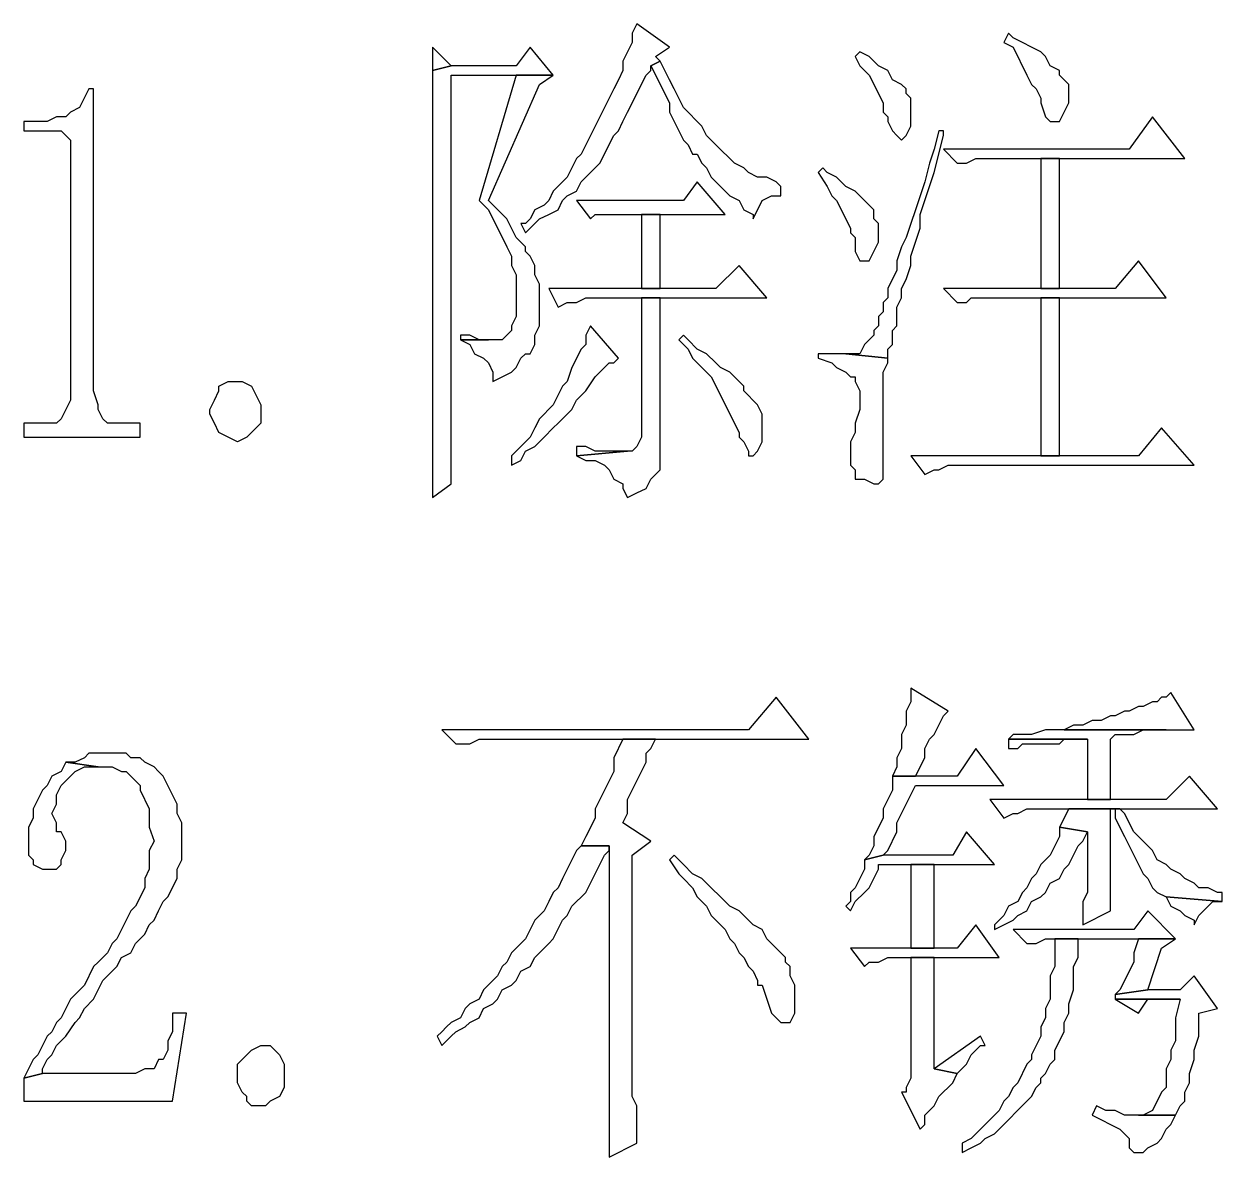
# Model space of a CAD drawing. Extents: x -15.4 to 0.8, y 0.3 to 11.8.
# Drawn here: x -2.5104 to -2.2954, y 10.1061 to 10.3094 of the extents above; entities that cross this region are included whole.
import ezdxf

# ---------------------------------------------------------------- set-up
doc = ezdxf.new("R2010")
doc.units = 0
doc.header["$MEASUREMENT"] = 0
doc.linetypes.add('AUSGEZOGEN', pattern=[0])
doc.layers.get('0').update_dxf_attribs({"linetype": 'AUSGEZOGEN'})

msp = doc.modelspace()

# ---------------------------------------------------------------- linework, layer by layer
for points in [[(-2.40045, 10.3094), (-2.40128, 10.30773), (-2.40128, 10.30773), (-2.40128, 10.30606), (-2.40128, 10.30606), (-2.40211, 10.3044), (-2.40211, 10.3044), (-2.40295, 10.30273), (-2.40295, 10.30273), (-2.40295, 10.30106), (-2.40295, 10.30106), (-2.40378, 10.2994), (-2.40378, 10.2994), (-2.40461, 10.29773), (-2.40461, 10.29773), (-2.41045, 10.28606), (-2.41045, 10.28606), (-2.41128, 10.28523), (-2.41128, 10.28523), (-2.41295, 10.2819), (-2.41295, 10.2819), (-2.41378, 10.28106), (-2.41378, 10.28106), (-2.41545, 10.2794), (-2.41545, 10.2794), (-2.41628, 10.27773), (-2.41628, 10.27773), (-2.41711, 10.2769), (-2.41711, 10.2769), (-2.41878, 10.27606), (-2.41878, 10.27606), (-2.41961, 10.2744), (-2.41961, 10.2744), (-2.42045, 10.27356), (-2.42045, 10.27356), (-2.42128, 10.27356), (-2.42128, 10.27356), (-2.42045, 10.2719), (-2.42045, 10.2719), (-2.41878, 10.27356), (-2.41878, 10.27356), (-2.41795, 10.2744), (-2.41795, 10.2744), (-2.41628, 10.27523), (-2.41628, 10.27523), (-2.41461, 10.27606), (-2.41461, 10.27606), (-2.41378, 10.27773), (-2.41378, 10.27773), (-2.41295, 10.27856), (-2.41295, 10.27856), (-2.41128, 10.2794), (-2.41128, 10.2794), (-2.41045, 10.28106), (-2.41045, 10.28106), (-2.40711, 10.2844), (-2.40711, 10.2844), (-2.40461, 10.2894), (-2.40461, 10.2894), (-2.40378, 10.29023), (-2.40378, 10.29023), (-2.40295, 10.2919), (-2.40295, 10.2919), (-2.40211, 10.29356), (-2.40211, 10.29356), (-2.39878, 10.30023), (-2.39878, 10.30023), (-2.39795, 10.30106), (-2.39795, 10.30106), (-2.39795, 10.3019), (-2.39795, 10.3019), (-2.39628, 10.30273), (-2.39628, 10.30273), (-2.39711, 10.30356), (-2.39711, 10.30356), (-2.39461, 10.30523), (-2.40045, 10.3094)], [(-2.33378, 10.30773), (-2.33461, 10.30606), (-2.33461, 10.30606), (-2.33295, 10.30523), (-2.33295, 10.30523), (-2.33045, 10.30023), (-2.33045, 10.30023), (-2.32961, 10.29856), (-2.32961, 10.29856), (-2.32878, 10.29773), (-2.32878, 10.29773), (-2.32795, 10.29606), (-2.32795, 10.29606), (-2.32795, 10.29523), (-2.32795, 10.29523), (-2.32711, 10.29273), (-2.32711, 10.29273), (-2.32628, 10.2919), (-2.32628, 10.2919), (-2.32461, 10.2919), (-2.32461, 10.2919), (-2.32295, 10.29523), (-2.32295, 10.29523), (-2.32295, 10.29856), (-2.32295, 10.29856), (-2.32461, 10.30023), (-2.32461, 10.30023), (-2.32461, 10.30106), (-2.32461, 10.30106), (-2.32628, 10.3019), (-2.32628, 10.3019), (-2.32711, 10.30356), (-2.32711, 10.30356), (-2.32795, 10.3044), (-2.32795, 10.3044), (-2.32961, 10.30523), (-2.32961, 10.30523), (-2.33128, 10.30606), (-2.33128, 10.30606), (-2.33295, 10.3069), (-2.33378, 10.30773)], [(-2.43711, 10.30523), (-2.43711, 10.30106), (-2.43711, 10.30106), (-2.43378, 10.3019), (-2.43711, 10.30523)], [(-2.41961, 10.30523), (-2.42211, 10.3019), (-2.42211, 10.3019), (-2.43378, 10.3019), (-2.43378, 10.3019), (-2.43711, 10.30106), (-2.43711, 10.30106), (-2.43711, 10.2244), (-2.43711, 10.2244), (-2.43378, 10.2269), (-2.43378, 10.2269), (-2.43378, 10.30023), (-2.43378, 10.30023), (-2.41545, 10.30023), (-2.41961, 10.30523)], [(-2.36045, 10.3044), (-2.36128, 10.30356), (-2.36128, 10.30356), (-2.36045, 10.3019), (-2.36045, 10.3019), (-2.35878, 10.30023), (-2.35878, 10.30023), (-2.35628, 10.29523), (-2.35628, 10.29523), (-2.35628, 10.29356), (-2.35628, 10.29356), (-2.35545, 10.29273), (-2.35545, 10.29273), (-2.35545, 10.2919), (-2.35545, 10.2919), (-2.35461, 10.29023), (-2.35461, 10.29023), (-2.35378, 10.2894), (-2.35378, 10.2894), (-2.35295, 10.28856), (-2.35295, 10.28856), (-2.35211, 10.2894), (-2.35211, 10.2894), (-2.35128, 10.29106), (-2.35128, 10.29106), (-2.35128, 10.29606), (-2.35128, 10.29606), (-2.35211, 10.2969), (-2.35211, 10.2969), (-2.35211, 10.29773), (-2.35211, 10.29773), (-2.35295, 10.29856), (-2.35295, 10.29856), (-2.35461, 10.2994), (-2.35461, 10.2994), (-2.35545, 10.30106), (-2.35545, 10.30106), (-2.35711, 10.3019), (-2.35711, 10.3019), (-2.35878, 10.30356), (-2.35878, 10.30356), (-2.36045, 10.3044), (-2.36045, 10.3044)], [(-2.39628, 10.30273), (-2.39795, 10.3019), (-2.39795, 10.3019), (-2.39461, 10.29523), (-2.39461, 10.29523), (-2.39461, 10.29356), (-2.39461, 10.29356), (-2.39295, 10.29023), (-2.39295, 10.29023), (-2.39211, 10.28856), (-2.39211, 10.28856), (-2.39128, 10.28773), (-2.39128, 10.28773), (-2.39045, 10.28606), (-2.39045, 10.28606), (-2.38961, 10.28606), (-2.38961, 10.28606), (-2.38878, 10.2844), (-2.38878, 10.2844), (-2.38795, 10.28356), (-2.38795, 10.28356), (-2.38711, 10.2819), (-2.38711, 10.2819), (-2.38378, 10.27856), (-2.38378, 10.27856), (-2.38211, 10.27773), (-2.38211, 10.27773), (-2.38128, 10.27606), (-2.38128, 10.27606), (-2.37961, 10.27523), (-2.37961, 10.27523), (-2.37961, 10.2744), (-2.37961, 10.2744), (-2.37795, 10.27773), (-2.37795, 10.27773), (-2.37628, 10.27856), (-2.37628, 10.27856), (-2.37461, 10.27856), (-2.37461, 10.27856), (-2.37461, 10.28023), (-2.37461, 10.28023), (-2.37545, 10.28106), (-2.37545, 10.28106), (-2.37711, 10.2819), (-2.37711, 10.2819), (-2.37878, 10.2819), (-2.37878, 10.2819), (-2.38045, 10.28273), (-2.38045, 10.28273), (-2.38128, 10.28356), (-2.38128, 10.28356), (-2.38295, 10.2844), (-2.38295, 10.2844), (-2.38628, 10.28773), (-2.38628, 10.28773), (-2.38711, 10.28856), (-2.38711, 10.28856), (-2.38795, 10.2894), (-2.38795, 10.2894), (-2.38878, 10.29106), (-2.38878, 10.29106), (-2.38961, 10.2919), (-2.38961, 10.2919), (-2.39128, 10.29356), (-2.39128, 10.29356), (-2.39211, 10.2944), (-2.39211, 10.2944), (-2.39295, 10.29606), (-2.39295, 10.29606), (-2.39378, 10.29773), (-2.39378, 10.29773), (-2.39461, 10.2994), (-2.39461, 10.2994), (-2.39545, 10.30106), (-2.39628, 10.30273)], [(-2.41545, 10.30023), (-2.42211, 10.30023), (-2.42211, 10.30023), (-2.42878, 10.27773), (-2.42878, 10.27773), (-2.42711, 10.27606), (-2.42711, 10.27606), (-2.42378, 10.2694), (-2.42378, 10.2694), (-2.42295, 10.26773), (-2.42295, 10.26773), (-2.42295, 10.26606), (-2.42295, 10.26606), (-2.42211, 10.2644), (-2.42211, 10.2644), (-2.42211, 10.2569), (-2.42211, 10.2569), (-2.42295, 10.25523), (-2.42295, 10.25523), (-2.42295, 10.2544), (-2.42295, 10.2544), (-2.42378, 10.25356), (-2.42378, 10.25356), (-2.42461, 10.25273), (-2.42461, 10.25273), (-2.43211, 10.25273), (-2.43211, 10.25273), (-2.43045, 10.2519), (-2.43045, 10.2519), (-2.42961, 10.25023), (-2.42961, 10.25023), (-2.42795, 10.2494), (-2.42795, 10.2494), (-2.42711, 10.24856), (-2.42711, 10.24856), (-2.42628, 10.2469), (-2.42628, 10.2469), (-2.42628, 10.24523), (-2.42628, 10.24523), (-2.42461, 10.24606), (-2.42461, 10.24606), (-2.42295, 10.2469), (-2.42295, 10.2469), (-2.42211, 10.24773), (-2.42211, 10.24773), (-2.42128, 10.2494), (-2.42128, 10.2494), (-2.42045, 10.25023), (-2.42045, 10.25023), (-2.41961, 10.25023), (-2.41961, 10.25023), (-2.41878, 10.2519), (-2.41878, 10.2519), (-2.41878, 10.25356), (-2.41878, 10.25356), (-2.41795, 10.25523), (-2.41795, 10.25523), (-2.41795, 10.26273), (-2.41795, 10.26273), (-2.41878, 10.2644), (-2.41878, 10.2644), (-2.41878, 10.26606), (-2.41878, 10.26606), (-2.41961, 10.26773), (-2.41961, 10.26773), (-2.42045, 10.26856), (-2.42045, 10.26856), (-2.42045, 10.2694), (-2.42045, 10.2694), (-2.42211, 10.27106), (-2.42211, 10.27106), (-2.42295, 10.27273), (-2.42295, 10.27273), (-2.42378, 10.2744), (-2.42378, 10.2744), (-2.42711, 10.27773), (-2.42711, 10.27773), (-2.41795, 10.29856), (-2.41545, 10.30023)], [(-2.49795, 10.29773), (-2.49878, 10.29773), (-2.49878, 10.29773), (-2.50045, 10.2944), (-2.50045, 10.2944), (-2.50211, 10.29356), (-2.50211, 10.29356), (-2.50295, 10.29273), (-2.50295, 10.29273), (-2.50461, 10.29273), (-2.50461, 10.29273), (-2.50628, 10.2919), (-2.50628, 10.2919), (-2.51045, 10.2919), (-2.51045, 10.2919), (-2.51045, 10.29023), (-2.51045, 10.29023), (-2.50378, 10.29023), (-2.50378, 10.29023), (-2.50295, 10.2894), (-2.50295, 10.2894), (-2.50211, 10.28856), (-2.50211, 10.28856), (-2.50211, 10.2419), (-2.50211, 10.2419), (-2.50378, 10.23856), (-2.50378, 10.23856), (-2.50461, 10.23773), (-2.50461, 10.23773), (-2.51045, 10.23773), (-2.51045, 10.23773), (-2.51045, 10.23523), (-2.51045, 10.23523), (-2.48961, 10.23523), (-2.48961, 10.23523), (-2.48961, 10.23773), (-2.48961, 10.23773), (-2.49545, 10.23773), (-2.49545, 10.23773), (-2.49628, 10.23856), (-2.49628, 10.23856), (-2.49711, 10.24023), (-2.49711, 10.24023), (-2.49711, 10.24106), (-2.49711, 10.24106), (-2.49795, 10.24356), (-2.49795, 10.29773)], [(-2.30795, 10.29273), (-2.31211, 10.2869), (-2.31211, 10.2869), (-2.34545, 10.2869), (-2.34545, 10.2869), (-2.34295, 10.2844), (-2.34295, 10.2844), (-2.34128, 10.2844), (-2.34128, 10.2844), (-2.33961, 10.28523), (-2.33961, 10.28523), (-2.30211, 10.28523), (-2.30795, 10.29273)], [(-2.34628, 10.29023), (-2.34711, 10.2869), (-2.34711, 10.2869), (-2.34795, 10.2844), (-2.34795, 10.2844), (-2.34878, 10.28106), (-2.34878, 10.28106), (-2.35045, 10.27606), (-2.35045, 10.27606), (-2.35128, 10.27356), (-2.35128, 10.27356), (-2.35211, 10.27106), (-2.35211, 10.27106), (-2.35295, 10.2694), (-2.35295, 10.2694), (-2.35378, 10.2669), (-2.35378, 10.2669), (-2.35378, 10.26523), (-2.35378, 10.26523), (-2.35545, 10.2619), (-2.35545, 10.2619), (-2.35545, 10.26023), (-2.35545, 10.26023), (-2.35628, 10.2594), (-2.35628, 10.2594), (-2.35628, 10.25773), (-2.35628, 10.25773), (-2.35711, 10.2569), (-2.35711, 10.2569), (-2.35711, 10.25523), (-2.35711, 10.25523), (-2.35795, 10.2544), (-2.35795, 10.2544), (-2.35795, 10.25356), (-2.35795, 10.25356), (-2.35961, 10.2519), (-2.35961, 10.2519), (-2.36045, 10.25023), (-2.36045, 10.25023), (-2.36295, 10.25023), (-2.36295, 10.25023), (-2.35545, 10.2494), (-2.35545, 10.2494), (-2.35545, 10.25106), (-2.35545, 10.25106), (-2.35461, 10.2519), (-2.35461, 10.2519), (-2.35461, 10.2544), (-2.35461, 10.2544), (-2.35378, 10.25523), (-2.35378, 10.25523), (-2.35378, 10.25856), (-2.35378, 10.25856), (-2.35295, 10.26023), (-2.35295, 10.26023), (-2.35295, 10.2619), (-2.35295, 10.2619), (-2.35211, 10.26356), (-2.35211, 10.26356), (-2.35128, 10.26606), (-2.35128, 10.26606), (-2.35128, 10.26773), (-2.35128, 10.26773), (-2.35045, 10.27023), (-2.35045, 10.27023), (-2.34961, 10.27273), (-2.34961, 10.27273), (-2.34961, 10.27523), (-2.34961, 10.27523), (-2.34878, 10.27773), (-2.34878, 10.27773), (-2.34711, 10.28273), (-2.34711, 10.28273), (-2.34545, 10.2894), (-2.34545, 10.2894), (-2.34545, 10.29023), (-2.34628, 10.29023)], [(-2.36711, 10.28356), (-2.36795, 10.28273), (-2.36795, 10.28273), (-2.36628, 10.28023), (-2.36628, 10.28023), (-2.36545, 10.27856), (-2.36545, 10.27856), (-2.36461, 10.27773), (-2.36461, 10.27773), (-2.36211, 10.27273), (-2.36211, 10.27273), (-2.36211, 10.2719), (-2.36211, 10.2719), (-2.36128, 10.27106), (-2.36128, 10.27106), (-2.36128, 10.26856), (-2.36128, 10.26856), (-2.36045, 10.2669), (-2.36045, 10.2669), (-2.35878, 10.2669), (-2.35878, 10.2669), (-2.35711, 10.27023), (-2.35711, 10.27023), (-2.35711, 10.27356), (-2.35711, 10.27356), (-2.35795, 10.2744), (-2.35795, 10.2744), (-2.35795, 10.27606), (-2.35795, 10.27606), (-2.35878, 10.2769), (-2.35878, 10.2769), (-2.35961, 10.27773), (-2.35961, 10.27773), (-2.36128, 10.2794), (-2.36128, 10.2794), (-2.36295, 10.28023), (-2.36295, 10.28023), (-2.36461, 10.2819), (-2.36461, 10.2819), (-2.36628, 10.28273), (-2.36711, 10.28356)], [(-2.32461, 10.2619), (-2.32461, 10.28523), (-2.32461, 10.28523), (-2.32795, 10.28523), (-2.32795, 10.28523), (-2.32795, 10.2619), (-2.32795, 10.2619), (-2.32461, 10.2619), (-2.32461, 10.2619)], [(-2.38961, 10.28106), (-2.39211, 10.27773), (-2.39211, 10.27773), (-2.41128, 10.27773), (-2.41128, 10.27773), (-2.40878, 10.2744), (-2.40878, 10.2744), (-2.40795, 10.27523), (-2.40795, 10.27523), (-2.38461, 10.27523), (-2.38961, 10.28106)], [(-2.39628, 10.2619), (-2.39628, 10.27523), (-2.39628, 10.27523), (-2.39961, 10.27523), (-2.39961, 10.27523), (-2.39961, 10.2619), (-2.39961, 10.2619), (-2.39628, 10.2619), (-2.39628, 10.2619)], [(-2.31045, 10.2669), (-2.31461, 10.2619), (-2.31461, 10.2619), (-2.34545, 10.2619), (-2.34545, 10.2619), (-2.34295, 10.2594), (-2.34295, 10.2594), (-2.34128, 10.2594), (-2.34128, 10.2594), (-2.34045, 10.26023), (-2.34045, 10.26023), (-2.30545, 10.26023), (-2.31045, 10.2669)], [(-2.38211, 10.26606), (-2.38628, 10.2619), (-2.38628, 10.2619), (-2.41628, 10.2619), (-2.41628, 10.2619), (-2.41461, 10.25856), (-2.41461, 10.25856), (-2.41295, 10.2594), (-2.41295, 10.2594), (-2.41128, 10.2594), (-2.41128, 10.2594), (-2.40961, 10.26023), (-2.40961, 10.26023), (-2.37711, 10.26023), (-2.38211, 10.26606)], [(-2.39628, 10.26023), (-2.39961, 10.26023), (-2.39961, 10.26023), (-2.39961, 10.23523), (-2.39961, 10.23523), (-2.40045, 10.23356), (-2.40045, 10.23356), (-2.40128, 10.23273), (-2.40128, 10.23273), (-2.40211, 10.23273), (-2.40211, 10.23273), (-2.41128, 10.2319), (-2.41128, 10.2319), (-2.40961, 10.23106), (-2.40961, 10.23106), (-2.40795, 10.23106), (-2.40795, 10.23106), (-2.40628, 10.23023), (-2.40628, 10.23023), (-2.40545, 10.2294), (-2.40545, 10.2294), (-2.40461, 10.22773), (-2.40461, 10.22773), (-2.40295, 10.2269), (-2.40295, 10.2269), (-2.40295, 10.22606), (-2.40295, 10.22606), (-2.40211, 10.2244), (-2.40211, 10.2244), (-2.40045, 10.22523), (-2.40045, 10.22523), (-2.39878, 10.22606), (-2.39878, 10.22606), (-2.39795, 10.22773), (-2.39795, 10.22773), (-2.39711, 10.22856), (-2.39711, 10.22856), (-2.39628, 10.2294), (-2.39628, 10.2294), (-2.39628, 10.2344), (-2.39628, 10.26023)], [(-2.32461, 10.2319), (-2.32461, 10.26023), (-2.32461, 10.26023), (-2.32795, 10.26023), (-2.32795, 10.26023), (-2.32795, 10.2319), (-2.32795, 10.2319), (-2.32461, 10.2319), (-2.32461, 10.2319)], [(-2.43211, 10.25356), (-2.43211, 10.25273), (-2.43211, 10.25273), (-2.42711, 10.25273), (-2.42711, 10.25273), (-2.42878, 10.25273), (-2.42878, 10.25273), (-2.43045, 10.25356), (-2.43211, 10.25356)], [(-2.40878, 10.25523), (-2.40961, 10.25356), (-2.40961, 10.25356), (-2.40961, 10.2519), (-2.40961, 10.2519), (-2.41045, 10.25106), (-2.41045, 10.25106), (-2.41211, 10.24773), (-2.41211, 10.24773), (-2.41295, 10.24523), (-2.41295, 10.24523), (-2.41378, 10.2444), (-2.41378, 10.2444), (-2.41545, 10.24106), (-2.41545, 10.24106), (-2.41795, 10.23856), (-2.41795, 10.23856), (-2.41878, 10.2369), (-2.41878, 10.2369), (-2.41961, 10.23523), (-2.41961, 10.23523), (-2.42045, 10.2344), (-2.42045, 10.2344), (-2.42211, 10.23273), (-2.42211, 10.23273), (-2.42295, 10.2319), (-2.42295, 10.2319), (-2.42295, 10.23023), (-2.42295, 10.23023), (-2.42128, 10.23106), (-2.42128, 10.23106), (-2.42045, 10.23273), (-2.42045, 10.23273), (-2.41878, 10.23356), (-2.41878, 10.23356), (-2.41795, 10.2344), (-2.41795, 10.2344), (-2.41711, 10.23523), (-2.41711, 10.23523), (-2.41545, 10.2369), (-2.41545, 10.2369), (-2.41461, 10.23773), (-2.41461, 10.23773), (-2.41295, 10.2394), (-2.41295, 10.2394), (-2.41211, 10.24023), (-2.41211, 10.24023), (-2.41128, 10.2419), (-2.41128, 10.2419), (-2.40961, 10.24356), (-2.40961, 10.24356), (-2.40795, 10.24606), (-2.40795, 10.24606), (-2.40711, 10.2469), (-2.40711, 10.2469), (-2.40545, 10.24856), (-2.40545, 10.24856), (-2.40461, 10.24856), (-2.40461, 10.24856), (-2.40378, 10.2494), (-2.40878, 10.25523)], [(-2.39211, 10.25356), (-2.39295, 10.25273), (-2.39295, 10.25273), (-2.39128, 10.25106), (-2.39128, 10.25106), (-2.39045, 10.2494), (-2.39045, 10.2494), (-2.38961, 10.24856), (-2.38961, 10.24856), (-2.38795, 10.2469), (-2.38795, 10.2469), (-2.38711, 10.24606), (-2.38711, 10.24606), (-2.38211, 10.23606), (-2.38211, 10.23606), (-2.38211, 10.23523), (-2.38211, 10.23523), (-2.38128, 10.2344), (-2.38128, 10.2344), (-2.38045, 10.23273), (-2.38045, 10.23273), (-2.38045, 10.2319), (-2.38045, 10.2319), (-2.37961, 10.2319), (-2.37961, 10.2319), (-2.37878, 10.23273), (-2.37878, 10.23273), (-2.37795, 10.2344), (-2.37795, 10.2344), (-2.37795, 10.2394), (-2.37795, 10.2394), (-2.37878, 10.24106), (-2.37878, 10.24106), (-2.38128, 10.24356), (-2.38128, 10.24356), (-2.38128, 10.2444), (-2.38128, 10.2444), (-2.38211, 10.24523), (-2.38211, 10.24523), (-2.38295, 10.24606), (-2.38295, 10.24606), (-2.38378, 10.2469), (-2.38378, 10.2469), (-2.38545, 10.24773), (-2.38545, 10.24773), (-2.38628, 10.24856), (-2.38628, 10.24856), (-2.38795, 10.25023), (-2.38795, 10.25023), (-2.38961, 10.25106), (-2.38961, 10.25106), (-2.39128, 10.25273), (-2.39211, 10.25356)], [(-2.36795, 10.25023), (-2.36795, 10.2494), (-2.36795, 10.2494), (-2.36545, 10.24856), (-2.36545, 10.24856), (-2.36461, 10.24773), (-2.36461, 10.24773), (-2.36295, 10.2469), (-2.36295, 10.2469), (-2.36211, 10.24606), (-2.36211, 10.24606), (-2.36128, 10.24606), (-2.36128, 10.24606), (-2.36128, 10.24523), (-2.36128, 10.24523), (-2.36045, 10.24356), (-2.36045, 10.24356), (-2.36045, 10.24023), (-2.36045, 10.24023), (-2.36128, 10.23773), (-2.36128, 10.23773), (-2.36128, 10.23606), (-2.36128, 10.23606), (-2.36211, 10.2344), (-2.36211, 10.2344), (-2.36211, 10.23023), (-2.36211, 10.23023), (-2.36128, 10.2294), (-2.36128, 10.2294), (-2.36128, 10.22773), (-2.36128, 10.22773), (-2.35961, 10.22773), (-2.35961, 10.22773), (-2.35795, 10.2269), (-2.35795, 10.2269), (-2.35711, 10.2269), (-2.35711, 10.2269), (-2.35628, 10.22773), (-2.35628, 10.22773), (-2.35628, 10.2469), (-2.35628, 10.2469), (-2.35545, 10.24856), (-2.35545, 10.24856), (-2.35545, 10.2494), (-2.35545, 10.2494), (-2.36295, 10.25023), (-2.36295, 10.25023), (-2.36628, 10.25023), (-2.36795, 10.25023)], [(-2.47211, 10.2344), (-2.47378, 10.23523), (-2.47378, 10.23523), (-2.47545, 10.23606), (-2.47545, 10.23606), (-2.47628, 10.23773), (-2.47628, 10.23773), (-2.47711, 10.2394), (-2.47711, 10.2394), (-2.47711, 10.24023), (-2.47711, 10.24023), (-2.47628, 10.2419), (-2.47628, 10.2419), (-2.47545, 10.24356), (-2.47545, 10.24356), (-2.47545, 10.2444), (-2.47545, 10.2444), (-2.47378, 10.24523), (-2.47378, 10.24523), (-2.47128, 10.24523), (-2.47128, 10.24523), (-2.46961, 10.2444), (-2.46961, 10.2444), (-2.46795, 10.24106), (-2.46795, 10.24106), (-2.46795, 10.23773), (-2.46795, 10.23773), (-2.46961, 10.23606), (-2.46961, 10.23606), (-2.47045, 10.23523), (-2.47045, 10.23523), (-2.47211, 10.2344), (-2.47211, 10.2344)], [(-2.30628, 10.2369), (-2.31045, 10.2319), (-2.31045, 10.2319), (-2.35128, 10.2319), (-2.35128, 10.2319), (-2.34878, 10.22856), (-2.34878, 10.22856), (-2.34711, 10.2294), (-2.34711, 10.2294), (-2.34628, 10.2294), (-2.34628, 10.2294), (-2.34461, 10.23023), (-2.34461, 10.23023), (-2.30045, 10.23023), (-2.30628, 10.2369)], [(-2.41128, 10.23356), (-2.41128, 10.2319), (-2.41128, 10.2319), (-2.40211, 10.23273), (-2.40211, 10.23273), (-2.40795, 10.23273), (-2.40795, 10.23273), (-2.40961, 10.23356), (-2.41128, 10.23356)], [(-2.35128, 10.19023), (-2.35128, 10.18773), (-2.35128, 10.18773), (-2.35211, 10.18606), (-2.35211, 10.18606), (-2.35211, 10.18356), (-2.35211, 10.18356), (-2.35295, 10.1819), (-2.35295, 10.1819), (-2.35295, 10.1794), (-2.35295, 10.1794), (-2.35378, 10.17773), (-2.35378, 10.17773), (-2.35378, 10.17606), (-2.35378, 10.17606), (-2.35461, 10.1744), (-2.35461, 10.1744), (-2.35045, 10.1744), (-2.35045, 10.1744), (-2.34878, 10.17773), (-2.34878, 10.17773), (-2.34878, 10.1794), (-2.34878, 10.1794), (-2.34795, 10.18106), (-2.34795, 10.18106), (-2.34711, 10.1819), (-2.34711, 10.1819), (-2.34545, 10.18523), (-2.34545, 10.18523), (-2.34461, 10.18606), (-2.35128, 10.19023)], [(-2.30461, 10.1894), (-2.30545, 10.18856), (-2.30545, 10.18856), (-2.30628, 10.18856), (-2.30628, 10.18856), (-2.30711, 10.18773), (-2.30711, 10.18773), (-2.30795, 10.18773), (-2.30795, 10.18773), (-2.30961, 10.1869), (-2.30961, 10.1869), (-2.31045, 10.1869), (-2.31045, 10.1869), (-2.31211, 10.18606), (-2.31211, 10.18606), (-2.31295, 10.18606), (-2.31295, 10.18606), (-2.31461, 10.18523), (-2.31461, 10.18523), (-2.31545, 10.18523), (-2.31545, 10.18523), (-2.31711, 10.1844), (-2.31711, 10.1844), (-2.31878, 10.1844), (-2.31878, 10.1844), (-2.32045, 10.18356), (-2.32045, 10.18356), (-2.32211, 10.18356), (-2.32211, 10.18356), (-2.32378, 10.18273), (-2.32378, 10.18273), (-2.30045, 10.18273), (-2.30461, 10.1894)], [(-2.37545, 10.18856), (-2.38045, 10.18273), (-2.38045, 10.18273), (-2.43545, 10.18273), (-2.43545, 10.18273), (-2.43295, 10.18023), (-2.43295, 10.18023), (-2.43045, 10.18023), (-2.43045, 10.18023), (-2.42878, 10.18106), (-2.42878, 10.18106), (-2.36961, 10.18106), (-2.37545, 10.18856)], [(-2.32378, 10.18273), (-2.32711, 10.18273), (-2.32711, 10.18273), (-2.32961, 10.1819), (-2.32961, 10.1819), (-2.33295, 10.1819), (-2.33295, 10.1819), (-2.33378, 10.18106), (-2.33378, 10.18106), (-2.31961, 10.18106), (-2.31961, 10.18106), (-2.31961, 10.17023), (-2.31961, 10.17023), (-2.31545, 10.17023), (-2.31545, 10.17023), (-2.31545, 10.18106), (-2.31545, 10.18106), (-2.31461, 10.1819), (-2.31461, 10.1819), (-2.31128, 10.1819), (-2.31128, 10.1819), (-2.30961, 10.18273), (-2.30961, 10.18273), (-2.30545, 10.18273), (-2.32378, 10.18273)], [(-2.39711, 10.18106), (-2.40295, 10.18106), (-2.40295, 10.18106), (-2.40461, 10.17773), (-2.40461, 10.17773), (-2.40461, 10.17523), (-2.40461, 10.17523), (-2.40795, 10.16856), (-2.40795, 10.16856), (-2.40795, 10.1669), (-2.40795, 10.1669), (-2.40961, 10.16356), (-2.40961, 10.16356), (-2.41045, 10.1619), (-2.41045, 10.1619), (-2.40545, 10.1619), (-2.40545, 10.1619), (-2.40545, 10.10606), (-2.40545, 10.10606), (-2.40045, 10.10856), (-2.40045, 10.10856), (-2.40045, 10.11523), (-2.40045, 10.11523), (-2.40128, 10.1169), (-2.40128, 10.1169), (-2.40128, 10.16023), (-2.40128, 10.16023), (-2.39795, 10.16273), (-2.39795, 10.16273), (-2.40295, 10.16606), (-2.40295, 10.16606), (-2.40211, 10.16773), (-2.40211, 10.16773), (-2.40211, 10.17023), (-2.40211, 10.17023), (-2.39878, 10.1769), (-2.39878, 10.1769), (-2.39878, 10.17856), (-2.39878, 10.17856), (-2.39795, 10.1794), (-2.39711, 10.18106)], [(-2.33378, 10.18106), (-2.33378, 10.1794), (-2.33378, 10.1794), (-2.33211, 10.1794), (-2.33211, 10.1794), (-2.33128, 10.18023), (-2.33128, 10.18023), (-2.32461, 10.18023), (-2.32461, 10.18023), (-2.32378, 10.18106), (-2.32378, 10.18106), (-2.31961, 10.18106), (-2.33378, 10.18106)], [(-2.49628, 10.17856), (-2.49878, 10.17856), (-2.49878, 10.17856), (-2.49961, 10.17773), (-2.49961, 10.17773), (-2.50128, 10.1769), (-2.50128, 10.1769), (-2.50295, 10.1769), (-2.50295, 10.1769), (-2.49711, 10.17606), (-2.49711, 10.17606), (-2.49461, 10.17606), (-2.49461, 10.17606), (-2.49295, 10.17523), (-2.49295, 10.17523), (-2.49211, 10.17523), (-2.49211, 10.17523), (-2.49045, 10.17356), (-2.49045, 10.17356), (-2.48961, 10.17273), (-2.48961, 10.17273), (-2.48961, 10.1719), (-2.48961, 10.1719), (-2.48795, 10.16856), (-2.48795, 10.16856), (-2.48795, 10.16523), (-2.48795, 10.16523), (-2.48711, 10.16273), (-2.48711, 10.16273), (-2.48795, 10.16106), (-2.48795, 10.16106), (-2.48795, 10.15773), (-2.48795, 10.15773), (-2.48878, 10.15606), (-2.48878, 10.15606), (-2.48878, 10.1544), (-2.48878, 10.1544), (-2.49045, 10.15106), (-2.49045, 10.15106), (-2.49128, 10.15023), (-2.49128, 10.15023), (-2.49378, 10.14523), (-2.49378, 10.14523), (-2.49461, 10.1444), (-2.49461, 10.1444), (-2.49545, 10.14273), (-2.49545, 10.14273), (-2.49711, 10.14106), (-2.49711, 10.14106), (-2.49795, 10.14023), (-2.49795, 10.14023), (-2.49961, 10.1369), (-2.49961, 10.1369), (-2.50211, 10.1344), (-2.50211, 10.1344), (-2.50295, 10.13273), (-2.50295, 10.13273), (-2.50378, 10.13106), (-2.50378, 10.13106), (-2.50461, 10.13023), (-2.50461, 10.13023), (-2.50545, 10.12856), (-2.50545, 10.12856), (-2.50628, 10.12773), (-2.50628, 10.12773), (-2.50711, 10.12606), (-2.50711, 10.12606), (-2.50795, 10.1244), (-2.50795, 10.1244), (-2.50878, 10.12356), (-2.50878, 10.12356), (-2.50961, 10.1219), (-2.50961, 10.1219), (-2.51045, 10.12023), (-2.51045, 10.12023), (-2.50711, 10.12106), (-2.50711, 10.12106), (-2.50711, 10.1219), (-2.50711, 10.1219), (-2.50628, 10.12356), (-2.50628, 10.12356), (-2.50545, 10.1244), (-2.50545, 10.1244), (-2.50461, 10.12606), (-2.50461, 10.12606), (-2.50295, 10.12773), (-2.50295, 10.12773), (-2.50128, 10.13023), (-2.50128, 10.13023), (-2.50045, 10.13106), (-2.50045, 10.13106), (-2.49961, 10.13273), (-2.49961, 10.13273), (-2.49795, 10.1344), (-2.49795, 10.1344), (-2.49711, 10.13606), (-2.49711, 10.13606), (-2.49628, 10.13773), (-2.49628, 10.13773), (-2.49378, 10.14023), (-2.49378, 10.14023), (-2.49295, 10.1419), (-2.49295, 10.1419), (-2.49128, 10.14273), (-2.49128, 10.14273), (-2.49045, 10.1444), (-2.49045, 10.1444), (-2.48878, 10.14606), (-2.48878, 10.14606), (-2.48795, 10.14773), (-2.48795, 10.14773), (-2.48711, 10.14856), (-2.48711, 10.14856), (-2.48628, 10.15023), (-2.48628, 10.15023), (-2.48545, 10.1519), (-2.48545, 10.1519), (-2.48461, 10.15273), (-2.48461, 10.15273), (-2.48295, 10.15606), (-2.48295, 10.15606), (-2.48295, 10.15773), (-2.48295, 10.15773), (-2.48211, 10.1594), (-2.48211, 10.1594), (-2.48211, 10.16606), (-2.48211, 10.16606), (-2.48295, 10.16773), (-2.48295, 10.16773), (-2.48295, 10.1694), (-2.48295, 10.1694), (-2.48461, 10.17273), (-2.48461, 10.17273), (-2.48545, 10.1744), (-2.48545, 10.1744), (-2.48628, 10.17523), (-2.48628, 10.17523), (-2.48711, 10.17606), (-2.48711, 10.17606), (-2.48878, 10.1769), (-2.48878, 10.1769), (-2.48961, 10.17773), (-2.48961, 10.17773), (-2.49128, 10.17773), (-2.49128, 10.17773), (-2.49211, 10.17856), (-2.49211, 10.17856), (-2.49378, 10.17856), (-2.49628, 10.17856)], [(-2.33961, 10.1794), (-2.34295, 10.1744), (-2.34295, 10.1744), (-2.35461, 10.1744), (-2.35461, 10.1744), (-2.35461, 10.1719), (-2.35461, 10.1719), (-2.35628, 10.16856), (-2.35628, 10.16856), (-2.35628, 10.1669), (-2.35628, 10.1669), (-2.35795, 10.16356), (-2.35795, 10.16356), (-2.35795, 10.1619), (-2.35795, 10.1619), (-2.35878, 10.16023), (-2.35878, 10.16023), (-2.35961, 10.1594), (-2.35961, 10.1594), (-2.35628, 10.16023), (-2.35628, 10.16023), (-2.35545, 10.16106), (-2.35545, 10.16106), (-2.35378, 10.1644), (-2.35378, 10.1644), (-2.35378, 10.16606), (-2.35378, 10.16606), (-2.35128, 10.17106), (-2.35128, 10.17106), (-2.35045, 10.17273), (-2.35045, 10.17273), (-2.33461, 10.17273), (-2.33961, 10.1794)], [(-2.50295, 10.1769), (-2.50378, 10.17523), (-2.50378, 10.17523), (-2.50545, 10.1744), (-2.50545, 10.1744), (-2.50628, 10.17273), (-2.50628, 10.17273), (-2.50711, 10.1719), (-2.50711, 10.1719), (-2.50878, 10.16856), (-2.50878, 10.16856), (-2.50878, 10.1669), (-2.50878, 10.1669), (-2.50961, 10.16523), (-2.50961, 10.16523), (-2.50961, 10.16023), (-2.50961, 10.16023), (-2.50878, 10.1594), (-2.50878, 10.1594), (-2.50878, 10.15856), (-2.50878, 10.15856), (-2.50711, 10.15773), (-2.50711, 10.15773), (-2.50461, 10.15773), (-2.50461, 10.15773), (-2.50378, 10.15856), (-2.50378, 10.15856), (-2.50378, 10.1594), (-2.50378, 10.1594), (-2.50295, 10.16106), (-2.50295, 10.16106), (-2.50295, 10.16273), (-2.50295, 10.16273), (-2.50378, 10.1644), (-2.50378, 10.1644), (-2.50461, 10.1644), (-2.50461, 10.1644), (-2.50461, 10.16606), (-2.50461, 10.16606), (-2.50545, 10.16773), (-2.50545, 10.16773), (-2.50461, 10.1694), (-2.50461, 10.1694), (-2.50461, 10.17106), (-2.50461, 10.17106), (-2.50378, 10.17273), (-2.50378, 10.17273), (-2.50295, 10.17356), (-2.50295, 10.17356), (-2.50128, 10.17523), (-2.50128, 10.17523), (-2.49961, 10.17606), (-2.49961, 10.17606), (-2.49711, 10.17606), (-2.50295, 10.1769)], [(-2.30128, 10.1744), (-2.30545, 10.17023), (-2.30545, 10.17023), (-2.33711, 10.17023), (-2.33711, 10.17023), (-2.33461, 10.1669), (-2.33461, 10.1669), (-2.33295, 10.16773), (-2.33295, 10.16773), (-2.33211, 10.16773), (-2.33211, 10.16773), (-2.33045, 10.16856), (-2.33045, 10.16856), (-2.29628, 10.16856), (-2.30128, 10.1744)], [(-2.32295, 10.16856), (-2.32461, 10.16523), (-2.32461, 10.16523), (-2.31961, 10.1644), (-2.31961, 10.1644), (-2.31961, 10.15356), (-2.31961, 10.15356), (-2.32045, 10.1519), (-2.32045, 10.1519), (-2.32045, 10.14773), (-2.32045, 10.14773), (-2.31545, 10.15023), (-2.31545, 10.15023), (-2.31545, 10.16856), (-2.31545, 10.16856), (-2.31461, 10.16856), (-2.32295, 10.16856)], [(-2.31378, 10.16856), (-2.32295, 10.16856), (-2.32295, 10.16856), (-2.31461, 10.16856), (-2.31461, 10.16856), (-2.31461, 10.1669), (-2.31461, 10.1669), (-2.31295, 10.16356), (-2.31295, 10.16356), (-2.31211, 10.1619), (-2.31211, 10.1619), (-2.30961, 10.1569), (-2.30961, 10.1569), (-2.30878, 10.15606), (-2.30878, 10.15606), (-2.30795, 10.1544), (-2.30795, 10.1544), (-2.30711, 10.15356), (-2.30711, 10.15356), (-2.30545, 10.15273), (-2.30545, 10.15273), (-2.29545, 10.1519), (-2.29545, 10.1519), (-2.29545, 10.15356), (-2.29545, 10.15356), (-2.29628, 10.15356), (-2.29628, 10.15356), (-2.29795, 10.1544), (-2.29795, 10.1544), (-2.29961, 10.1544), (-2.29961, 10.1544), (-2.30045, 10.15523), (-2.30045, 10.15523), (-2.30211, 10.15606), (-2.30211, 10.15606), (-2.30295, 10.1569), (-2.30295, 10.1569), (-2.30461, 10.15773), (-2.30461, 10.15773), (-2.30545, 10.15856), (-2.30545, 10.15856), (-2.30711, 10.1594), (-2.30711, 10.1594), (-2.30795, 10.16106), (-2.30795, 10.16106), (-2.30878, 10.1619), (-2.30878, 10.1619), (-2.31045, 10.16356), (-2.31045, 10.16356), (-2.31128, 10.1644), (-2.31128, 10.1644), (-2.31295, 10.16773), (-2.31378, 10.16856)], [(-2.32461, 10.16523), (-2.32461, 10.16356), (-2.32461, 10.16356), (-2.32545, 10.1619), (-2.32545, 10.1619), (-2.32628, 10.16023), (-2.32628, 10.16023), (-2.32795, 10.15856), (-2.32795, 10.15856), (-2.32878, 10.1569), (-2.32878, 10.1569), (-2.32961, 10.15606), (-2.32961, 10.15606), (-2.33045, 10.1544), (-2.33045, 10.1544), (-2.33128, 10.15356), (-2.33128, 10.15356), (-2.33211, 10.1519), (-2.33211, 10.1519), (-2.33378, 10.15106), (-2.33378, 10.15106), (-2.33461, 10.1494), (-2.33461, 10.1494), (-2.33545, 10.14856), (-2.33545, 10.14856), (-2.33628, 10.14773), (-2.33628, 10.14773), (-2.33628, 10.1469), (-2.33628, 10.1469), (-2.33461, 10.14773), (-2.33461, 10.14773), (-2.33295, 10.14856), (-2.33295, 10.14856), (-2.33211, 10.1494), (-2.33211, 10.1494), (-2.33045, 10.15023), (-2.33045, 10.15023), (-2.32961, 10.1519), (-2.32961, 10.1519), (-2.32795, 10.15273), (-2.32795, 10.15273), (-2.32711, 10.15356), (-2.32711, 10.15356), (-2.32628, 10.15523), (-2.32628, 10.15523), (-2.32461, 10.15606), (-2.32461, 10.15606), (-2.32378, 10.15773), (-2.32378, 10.15773), (-2.32295, 10.15856), (-2.32295, 10.15856), (-2.32128, 10.1619), (-2.32128, 10.1619), (-2.32045, 10.16273), (-2.32045, 10.16273), (-2.31961, 10.1644), (-2.32461, 10.16523)], [(-2.34128, 10.1644), (-2.34378, 10.16023), (-2.34378, 10.16023), (-2.35628, 10.16023), (-2.35628, 10.16023), (-2.35961, 10.1594), (-2.35961, 10.1594), (-2.35961, 10.15773), (-2.35961, 10.15773), (-2.36045, 10.15606), (-2.36045, 10.15606), (-2.36128, 10.1544), (-2.36128, 10.1544), (-2.36211, 10.15356), (-2.36211, 10.15356), (-2.36211, 10.1519), (-2.36211, 10.1519), (-2.36295, 10.15106), (-2.36295, 10.15106), (-2.36211, 10.15023), (-2.36211, 10.15023), (-2.36128, 10.1519), (-2.36128, 10.1519), (-2.35961, 10.15356), (-2.35961, 10.15356), (-2.35878, 10.1544), (-2.35878, 10.1544), (-2.35711, 10.15773), (-2.35711, 10.15773), (-2.35711, 10.15856), (-2.35711, 10.15856), (-2.33628, 10.15856), (-2.34128, 10.1644)], [(-2.41045, 10.1619), (-2.41128, 10.16106), (-2.41128, 10.16106), (-2.41295, 10.15773), (-2.41295, 10.15773), (-2.41378, 10.15606), (-2.41378, 10.15606), (-2.41461, 10.1544), (-2.41461, 10.1544), (-2.41545, 10.15356), (-2.41545, 10.15356), (-2.41628, 10.1519), (-2.41628, 10.1519), (-2.41711, 10.15023), (-2.41711, 10.15023), (-2.41878, 10.14856), (-2.41878, 10.14856), (-2.42045, 10.14523), (-2.42045, 10.14523), (-2.42128, 10.1444), (-2.42128, 10.1444), (-2.42295, 10.14273), (-2.42295, 10.14273), (-2.42378, 10.14106), (-2.42378, 10.14106), (-2.42461, 10.14023), (-2.42461, 10.14023), (-2.42545, 10.13856), (-2.42545, 10.13856), (-2.42795, 10.13606), (-2.42795, 10.13606), (-2.42878, 10.1344), (-2.42878, 10.1344), (-2.43045, 10.13356), (-2.43045, 10.13356), (-2.43128, 10.13273), (-2.43128, 10.13273), (-2.43211, 10.13106), (-2.43211, 10.13106), (-2.43378, 10.13023), (-2.43378, 10.13023), (-2.43461, 10.1294), (-2.43461, 10.1294), (-2.43545, 10.12856), (-2.43545, 10.12856), (-2.43628, 10.12773), (-2.43628, 10.12773), (-2.43545, 10.12606), (-2.43545, 10.12606), (-2.43378, 10.12773), (-2.43378, 10.12773), (-2.43295, 10.12856), (-2.43295, 10.12856), (-2.43128, 10.1294), (-2.43128, 10.1294), (-2.43045, 10.13023), (-2.43045, 10.13023), (-2.42878, 10.13106), (-2.42878, 10.13106), (-2.42795, 10.13273), (-2.42795, 10.13273), (-2.42628, 10.13356), (-2.42628, 10.13356), (-2.42545, 10.1344), (-2.42545, 10.1344), (-2.42461, 10.13606), (-2.42461, 10.13606), (-2.42295, 10.1369), (-2.42295, 10.1369), (-2.42211, 10.13773), (-2.42211, 10.13773), (-2.42128, 10.1394), (-2.42128, 10.1394), (-2.41961, 10.14023), (-2.41961, 10.14023), (-2.41878, 10.1419), (-2.41878, 10.1419), (-2.41795, 10.14273), (-2.41795, 10.14273), (-2.41628, 10.1444), (-2.41628, 10.1444), (-2.41545, 10.14523), (-2.41545, 10.14523), (-2.41378, 10.14856), (-2.41378, 10.14856), (-2.41295, 10.1494), (-2.41295, 10.1494), (-2.41211, 10.15106), (-2.41211, 10.15106), (-2.40961, 10.15356), (-2.40961, 10.15356), (-2.40628, 10.16023), (-2.40628, 10.16023), (-2.40545, 10.16106), (-2.40545, 10.16106), (-2.40545, 10.1619), (-2.41045, 10.1619)], [(-2.39378, 10.16023), (-2.39461, 10.1594), (-2.39461, 10.1594), (-2.39295, 10.1569), (-2.39295, 10.1569), (-2.39211, 10.15606), (-2.39211, 10.15606), (-2.39045, 10.1544), (-2.39045, 10.1544), (-2.38961, 10.15273), (-2.38961, 10.15273), (-2.38795, 10.15106), (-2.38795, 10.15106), (-2.38711, 10.1494), (-2.38711, 10.1494), (-2.38545, 10.14773), (-2.38545, 10.14773), (-2.38461, 10.1469), (-2.38461, 10.1469), (-2.38378, 10.14523), (-2.38378, 10.14523), (-2.38295, 10.1444), (-2.38295, 10.1444), (-2.38211, 10.14273), (-2.38211, 10.14273), (-2.38128, 10.1419), (-2.38128, 10.1419), (-2.38045, 10.14023), (-2.38045, 10.14023), (-2.37961, 10.1394), (-2.37961, 10.1394), (-2.37878, 10.13773), (-2.37878, 10.13773), (-2.37878, 10.1369), (-2.37878, 10.1369), (-2.37795, 10.1369), (-2.37795, 10.1369), (-2.37628, 10.1319), (-2.37628, 10.1319), (-2.37545, 10.13106), (-2.37545, 10.13106), (-2.37461, 10.13023), (-2.37461, 10.13023), (-2.37295, 10.13023), (-2.37295, 10.13023), (-2.37211, 10.1319), (-2.37211, 10.1319), (-2.37211, 10.1369), (-2.37211, 10.1369), (-2.37295, 10.13856), (-2.37295, 10.13856), (-2.37295, 10.14023), (-2.37295, 10.14023), (-2.37378, 10.14106), (-2.37378, 10.14106), (-2.37378, 10.1419), (-2.37378, 10.1419), (-2.37545, 10.14356), (-2.37545, 10.14356), (-2.37628, 10.1444), (-2.37628, 10.1444), (-2.37711, 10.14523), (-2.37711, 10.14523), (-2.37795, 10.1469), (-2.37795, 10.1469), (-2.37961, 10.14773), (-2.37961, 10.14773), (-2.38045, 10.14856), (-2.38045, 10.14856), (-2.38211, 10.15023), (-2.38211, 10.15023), (-2.38378, 10.15106), (-2.38378, 10.15106), (-2.38878, 10.15606), (-2.38878, 10.15606), (-2.39045, 10.1569), (-2.39045, 10.1569), (-2.39211, 10.15856), (-2.39378, 10.16023)], [(-2.34711, 10.14356), (-2.34711, 10.15856), (-2.34711, 10.15856), (-2.35128, 10.15856), (-2.35128, 10.15856), (-2.35128, 10.14356), (-2.35128, 10.14356), (-2.34711, 10.14356), (-2.34711, 10.14356)], [(-2.30545, 10.15273), (-2.30461, 10.15106), (-2.30461, 10.15106), (-2.30295, 10.15023), (-2.30295, 10.15023), (-2.30211, 10.1494), (-2.30211, 10.1494), (-2.30045, 10.14856), (-2.30045, 10.14856), (-2.30045, 10.14773), (-2.30045, 10.14773), (-2.29961, 10.1494), (-2.29961, 10.1494), (-2.29795, 10.15106), (-2.29795, 10.15106), (-2.29711, 10.1519), (-2.29711, 10.1519), (-2.29545, 10.1519), (-2.30545, 10.15273)], [(-2.30878, 10.15023), (-2.31128, 10.1469), (-2.31128, 10.1469), (-2.33295, 10.1469), (-2.33295, 10.1469), (-2.33045, 10.1444), (-2.33045, 10.1444), (-2.32878, 10.1444), (-2.32878, 10.1444), (-2.32711, 10.14523), (-2.32711, 10.14523), (-2.30378, 10.14523), (-2.30878, 10.15023)], [(-2.33961, 10.14773), (-2.34295, 10.14356), (-2.34295, 10.14356), (-2.36211, 10.14356), (-2.36211, 10.14356), (-2.35961, 10.14023), (-2.35961, 10.14023), (-2.35878, 10.14106), (-2.35878, 10.14106), (-2.35711, 10.14106), (-2.35711, 10.14106), (-2.35545, 10.1419), (-2.35545, 10.1419), (-2.33545, 10.1419), (-2.33961, 10.14773)], [(-2.32128, 10.14523), (-2.32545, 10.14523), (-2.32545, 10.14523), (-2.32545, 10.14023), (-2.32545, 10.14023), (-2.32628, 10.13856), (-2.32628, 10.13856), (-2.32628, 10.1344), (-2.32628, 10.1344), (-2.32711, 10.13273), (-2.32711, 10.13273), (-2.32711, 10.13106), (-2.32711, 10.13106), (-2.32795, 10.1294), (-2.32795, 10.1294), (-2.32795, 10.12773), (-2.32795, 10.12773), (-2.32961, 10.1244), (-2.32961, 10.1244), (-2.32961, 10.12356), (-2.32961, 10.12356), (-2.33045, 10.12273), (-2.33045, 10.12273), (-2.33211, 10.1194), (-2.33211, 10.1194), (-2.33295, 10.11856), (-2.33295, 10.11856), (-2.33378, 10.1169), (-2.33378, 10.1169), (-2.33461, 10.11606), (-2.33461, 10.11606), (-2.33545, 10.1144), (-2.33545, 10.1144), (-2.33878, 10.11106), (-2.33878, 10.11106), (-2.34045, 10.1094), (-2.34045, 10.1094), (-2.34211, 10.10856), (-2.34211, 10.10856), (-2.34211, 10.1069), (-2.34211, 10.1069), (-2.34045, 10.10773), (-2.34045, 10.10773), (-2.33878, 10.10856), (-2.33878, 10.10856), (-2.33795, 10.1094), (-2.33795, 10.1094), (-2.33628, 10.11023), (-2.33628, 10.11023), (-2.33545, 10.11106), (-2.33545, 10.11106), (-2.33045, 10.11606), (-2.33045, 10.11606), (-2.32961, 10.1169), (-2.32961, 10.1169), (-2.32878, 10.11856), (-2.32878, 10.11856), (-2.32795, 10.1194), (-2.32795, 10.1194), (-2.32795, 10.12023), (-2.32795, 10.12023), (-2.32711, 10.12106), (-2.32711, 10.12106), (-2.32628, 10.12273), (-2.32628, 10.12273), (-2.32545, 10.12356), (-2.32545, 10.12356), (-2.32545, 10.12523), (-2.32545, 10.12523), (-2.32378, 10.12856), (-2.32378, 10.12856), (-2.32378, 10.13023), (-2.32378, 10.13023), (-2.32295, 10.1319), (-2.32295, 10.1319), (-2.32295, 10.13356), (-2.32295, 10.13356), (-2.32211, 10.13606), (-2.32211, 10.13606), (-2.32211, 10.14023), (-2.32211, 10.14023), (-2.32128, 10.1419), (-2.32128, 10.1419), (-2.32128, 10.1444), (-2.32128, 10.14523)], [(-2.30378, 10.14523), (-2.31045, 10.14523), (-2.31045, 10.14523), (-2.31128, 10.14273), (-2.31128, 10.14273), (-2.31128, 10.14106), (-2.31128, 10.14106), (-2.31378, 10.13606), (-2.31378, 10.13606), (-2.31461, 10.13523), (-2.31461, 10.13523), (-2.30878, 10.13606), (-2.30878, 10.13606), (-2.30628, 10.14356), (-2.30378, 10.14523)], [(-2.34711, 10.1419), (-2.35128, 10.1419), (-2.35128, 10.1419), (-2.35128, 10.12023), (-2.35128, 10.12023), (-2.35211, 10.11856), (-2.35211, 10.11856), (-2.35211, 10.11773), (-2.35211, 10.11773), (-2.35295, 10.11773), (-2.35295, 10.11773), (-2.34961, 10.11106), (-2.34961, 10.11106), (-2.34878, 10.1119), (-2.34878, 10.1119), (-2.34878, 10.11356), (-2.34878, 10.11356), (-2.34711, 10.11523), (-2.34711, 10.11523), (-2.34628, 10.1169), (-2.34628, 10.1169), (-2.34378, 10.1194), (-2.34378, 10.1194), (-2.34295, 10.12106), (-2.34295, 10.12106), (-2.34711, 10.1219), (-2.34711, 10.1419)], [(-2.30045, 10.13856), (-2.30295, 10.13606), (-2.30295, 10.13606), (-2.30878, 10.13606), (-2.30878, 10.13606), (-2.31461, 10.13523), (-2.31461, 10.13523), (-2.31461, 10.1344), (-2.31461, 10.1344), (-2.30295, 10.1344), (-2.30295, 10.1344), (-2.30378, 10.13106), (-2.30378, 10.13106), (-2.30378, 10.1269), (-2.30378, 10.1269), (-2.30461, 10.12523), (-2.30461, 10.12523), (-2.30461, 10.12356), (-2.30461, 10.12356), (-2.30545, 10.1219), (-2.30545, 10.1219), (-2.30545, 10.11856), (-2.30545, 10.11856), (-2.30628, 10.11773), (-2.30628, 10.11773), (-2.30795, 10.1144), (-2.30795, 10.1144), (-2.30961, 10.11356), (-2.30961, 10.11356), (-2.31045, 10.11356), (-2.31045, 10.11356), (-2.30378, 10.11356), (-2.30378, 10.11356), (-2.30295, 10.11523), (-2.30295, 10.11523), (-2.30211, 10.11606), (-2.30211, 10.11606), (-2.30211, 10.11773), (-2.30211, 10.11773), (-2.30128, 10.1194), (-2.30128, 10.1194), (-2.30128, 10.12106), (-2.30128, 10.12106), (-2.30045, 10.12356), (-2.30045, 10.12356), (-2.30045, 10.12523), (-2.30045, 10.12523), (-2.29961, 10.12773), (-2.29961, 10.12773), (-2.29961, 10.1319), (-2.29961, 10.1319), (-2.29628, 10.13273), (-2.30045, 10.13856)], [(-2.31461, 10.1344), (-2.31045, 10.1319), (-2.31045, 10.1319), (-2.30878, 10.1344), (-2.30878, 10.1344), (-2.30295, 10.1344), (-2.31461, 10.1344)], [(-2.48128, 10.1319), (-2.48378, 10.1319), (-2.48378, 10.1319), (-2.48378, 10.12856), (-2.48378, 10.12856), (-2.48461, 10.1269), (-2.48461, 10.1269), (-2.48461, 10.12523), (-2.48461, 10.12523), (-2.48545, 10.12356), (-2.48545, 10.12356), (-2.48628, 10.12356), (-2.48628, 10.12356), (-2.48711, 10.1219), (-2.48711, 10.1219), (-2.48878, 10.1219), (-2.48878, 10.1219), (-2.49045, 10.12106), (-2.49045, 10.12106), (-2.50711, 10.12106), (-2.50711, 10.12106), (-2.51045, 10.12023), (-2.51045, 10.12023), (-2.51045, 10.11606), (-2.51045, 10.11606), (-2.48378, 10.11606), (-2.48128, 10.1319)], [(-2.33878, 10.12773), (-2.34711, 10.1219), (-2.34711, 10.1219), (-2.34295, 10.12106), (-2.34295, 10.12106), (-2.34128, 10.12273), (-2.34128, 10.12273), (-2.34045, 10.1244), (-2.34045, 10.1244), (-2.33878, 10.12606), (-2.33878, 10.12606), (-2.33795, 10.12606), (-2.33878, 10.12773)], [(-2.46795, 10.11523), (-2.46961, 10.11523), (-2.46961, 10.11523), (-2.47045, 10.11606), (-2.47045, 10.11606), (-2.47045, 10.1169), (-2.47045, 10.1169), (-2.47128, 10.11773), (-2.47128, 10.11773), (-2.47211, 10.1194), (-2.47211, 10.1194), (-2.47211, 10.12273), (-2.47211, 10.12273), (-2.47128, 10.12356), (-2.47128, 10.12356), (-2.47045, 10.1244), (-2.47045, 10.1244), (-2.46961, 10.12523), (-2.46961, 10.12523), (-2.46795, 10.12606), (-2.46795, 10.12606), (-2.46628, 10.12606), (-2.46628, 10.12606), (-2.46545, 10.12523), (-2.46545, 10.12523), (-2.46461, 10.1244), (-2.46461, 10.1244), (-2.46378, 10.12273), (-2.46378, 10.12273), (-2.46378, 10.11856), (-2.46378, 10.11856), (-2.46461, 10.1169), (-2.46461, 10.1169), (-2.46628, 10.11606), (-2.46628, 10.11606), (-2.46711, 10.11523), (-2.46711, 10.11523), (-2.46795, 10.11523), (-2.46795, 10.11523)], [(-2.31795, 10.11523), (-2.31878, 10.11356), (-2.31878, 10.11356), (-2.31378, 10.11106), (-2.31378, 10.11106), (-2.31295, 10.11023), (-2.31295, 10.11023), (-2.31211, 10.1094), (-2.31211, 10.1094), (-2.31211, 10.10773), (-2.31211, 10.10773), (-2.31128, 10.1069), (-2.31128, 10.1069), (-2.30961, 10.1069), (-2.30961, 10.1069), (-2.30878, 10.10773), (-2.30878, 10.10773), (-2.30711, 10.10856), (-2.30711, 10.10856), (-2.30628, 10.1094), (-2.30628, 10.1094), (-2.30545, 10.11106), (-2.30545, 10.11106), (-2.30461, 10.1119), (-2.30461, 10.1119), (-2.30378, 10.11356), (-2.30378, 10.11356), (-2.31295, 10.11356), (-2.31295, 10.11356), (-2.31461, 10.1144), (-2.31461, 10.1144), (-2.31628, 10.1144), (-2.31795, 10.11523)]]:
    msp.add_lwpolyline(points)

doc.saveas('drawing.dxf')
